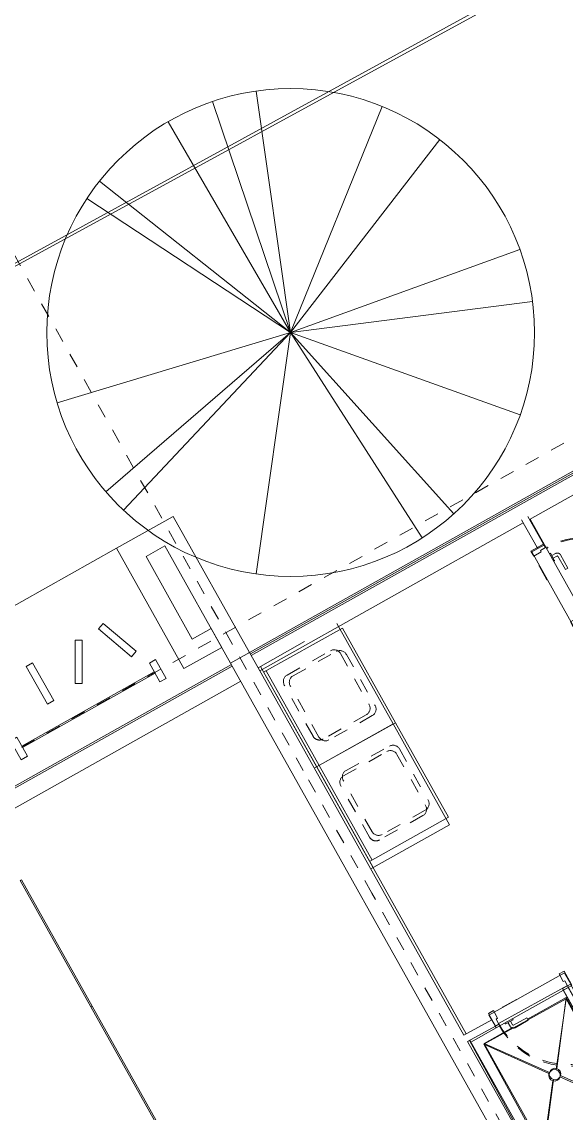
# Model space of a CAD drawing. Header units: metres. Extents: x -10 to 246, y 16 to 113.
# Drawn here: x 43.03 to 46.79, y 78.74 to 86.29 of the extents above; entities that cross this region are included whole.
import ezdxf

# ---------------------------------------------------------------- set-up
doc = ezdxf.new("R2010")
doc.units = ezdxf.units.M
for name, pattern in [('Dash dot dot', [0.020637, 0.00635, -0.004763, 0, -0.004763, 0, -0.004763]), ('LineaDiscontinua-1_5mm', [0.003, 0.0015, -0.0015]), ('LíneaDeRejilla', [0.021, 0.012, -0.003, 0.003, -0.003])]:
    doc.linetypes.add(name, pattern=pattern)
for name, color, linetype, lineweight in [('A-GLAZ-CURT', 52, 'Continuous', 9), ('A-GLAZ-CWMG', 51, 'Continuous', 13), ('A-MUEB', 31, 'Continuous', 5), ('A-MURO', 113, 'Continuous', 9), ('A-PISO', 51, 'Continuous', 9), ('A-PSAJ-ARBOL', 71, 'Continuous', 5), ('A-PUER', 31, 'Continuous', 5), ('A-PUER-MARC', 31, 'Continuous', 5), ('A-VENT-CORT', 52, 'Continuous', 5), ('A-VENT-CORT-MARC', 51, 'Continuous', 5), ('A-WALL', 113, 'Continuous', 18), ('H-HID-APAR', 6, 'Continuous', 5), ('Q-CASE', 31, 'Dash dot dot', 5), ('S-REJI', 1, 'Continuous', 5)]:
    doc.layers.add(name, color=color, linetype=linetype, lineweight=lineweight)

# ---------------------------------------------------------------- blocks, each defined once
blk = doc.blocks.new('Puerta-Batiente-HojaLisa - 600x1_400-V14-Nivel 2')
at = {"layer": 'A-PUER'}
for p, q in [((-0.272, -0.569), (-0.272, -0.025)), ((-0.272, -0.025), (-0.232, -0.025)), ((-0.232, -0.025), (-0.232, -0.569)), ((-0.232, -0.569), (-0.272, -0.569))]:
    blk.add_line(p, q, dxfattribs=at)
at = {"layer": 'A-PUER', "linetype": 'LineaDiscontinua-1_5mm'}
blk.add_arc((-0.272, -0.025), 0.544, 274.21673, 0, dxfattribs=at)
at = {"layer": 'A-PUER-MARC'}
for p, q in [((-0.3, 0.0281), (-0.3, 0.075)), ((-0.3, 0.075), (0.3, 0.075)), ((0.3, 0.075), (0.3, -0.025)), ((0.3, -0.025), (-0.3, -0.025))]:
    blk.add_line(p, q, dxfattribs=at)
blk = doc.blocks.new('Manija-Horizontal-SinCerradura - 120-1041475-Nivel 2')
at = {"layer": 'A-PUER'}
for p, q in [((0.12, 0.008), (0.12, 0)), ((0.12, 0.008), (0.18, 0.008)), ((0.124, 0.008), (0.12, 0.008)), ((0.14, 0.038), (0.14, 0.008)), ((0.16, 0.008), (0.16, 0.038)), ((0.27, 0.063), (0.165, 0.063)), ((0.165, 0.043), (0.27, 0.043)), ((0.18, 0.008), (0.176, 0.008)), ((0.18, 0), (0.18, 0.008)), ((0.27, 0.063), (0.27, 0.043))]:
    blk.add_line(p, q, dxfattribs=at)
at = {"layer": 'A-PUER', "flags": 128}
for points in [[(0.165, 0.063), (0.164, 0.063), (0.163, 0.0629), (0.162, 0.0628), (0.161, 0.0627), (0.16, 0.0625), (0.1591, 0.0623), (0.1581, 0.062), (0.1571, 0.0617), (0.1562, 0.0614), (0.1553, 0.061), (0.1544, 0.0606), (0.1535, 0.0602), (0.1526, 0.0597), (0.1517, 0.0592), (0.1509, 0.0586), (0.1501, 0.0581), (0.1493, 0.0574), (0.1485, 0.0568), (0.1478, 0.0561), (0.1471, 0.0554), (0.1464, 0.0547), (0.1457, 0.0539), (0.1451, 0.0531), (0.1445, 0.0523), (0.144, 0.0515), (0.1434, 0.0507), (0.143, 0.0498), (0.1425, 0.0489), (0.1421, 0.048), (0.1417, 0.0471), (0.1414, 0.0461), (0.141, 0.0452), (0.1408, 0.0442), (0.1406, 0.0432), (0.1404, 0.0422), (0.1402, 0.0413), (0.1401, 0.0403), (0.14, 0.0393), (0.14, 0.0383), (0.14, 0.038)], [(0.16, 0.038), (0.16, 0.0382), (0.16, 0.0384), (0.16, 0.0386), (0.1601, 0.0388), (0.1601, 0.039), (0.1601, 0.0392), (0.1602, 0.0394), (0.1603, 0.0396), (0.1603, 0.0398), (0.1604, 0.0399), (0.1605, 0.0401), (0.1606, 0.0403), (0.1607, 0.0405), (0.1608, 0.0407), (0.1609, 0.0408), (0.161, 0.041), (0.1611, 0.0411), (0.1612, 0.0413), (0.1614, 0.0414), (0.1615, 0.0416), (0.1617, 0.0417), (0.1618, 0.0419), (0.162, 0.042), (0.1621, 0.0421), (0.1623, 0.0422), (0.1625, 0.0423), (0.1626, 0.0424), (0.1628, 0.0425), (0.163, 0.0426), (0.1632, 0.0427), (0.1634, 0.0427), (0.1636, 0.0428), (0.1638, 0.0428), (0.164, 0.0429), (0.1642, 0.0429), (0.1643, 0.043), (0.1645, 0.043), (0.1647, 0.043), (0.1649, 0.043), (0.165, 0.043)]]:
    blk.add_lwpolyline(points, dxfattribs=at)
blk = doc.blocks.new('Manija-Horizontal-SinCerradura - 120-V13-Nivel 2')
at = {"layer": 'A-PUER'}
for p in [(0.165, -0.063), (0.27, -0.0601)]:
    blk.add_line(p, (0.27, -0.063), dxfattribs=at)
at = {"layer": 'A-PUER', "flags": 128}
blk.add_lwpolyline([(0.1532, -0.06), (0.1541, -0.0605), (0.155, -0.0609), (0.1559, -0.0613), (0.1569, -0.0616), (0.1578, -0.062), (0.1588, -0.0622), (0.1598, -0.0624), (0.1608, -0.0626), (0.1617, -0.0628), (0.1627, -0.0629), (0.1637, -0.063), (0.1647, -0.063), (0.165, -0.063)], dxfattribs=at)
blk = doc.blocks.new('M_Vanity Counter Top w Square Sink Hole - 600mm Depth-1615080-Nivel 2')
at = {"layer": 'A-MUEB'}
for p, q in [((-1.2687, 0), (-1.2687, -0.625)), ((-0.5187, -0.625), (-0.5187, 0)), ((-1.2687, -0.0191), (-0.5187, -0.0191)), ((-1.2687, -0.625), (-0.5187, -0.625))]:
    blk.add_line(p, q, dxfattribs=at)
at = {"layer": 'Q-CASE'}
for p, q in [((-1.0969, -0.115), (-0.6905, -0.115)), ((-1.1477, -0.5092), (-1.1477, -0.1658)), ((-0.6397, -0.1658), (-0.6397, -0.5092)), ((-0.6905, -0.56), (-1.0969, -0.56))]:
    blk.add_line(p, q, dxfattribs=at)
for centre, start, end in [((-1.0969, -0.1658), 90, 180), ((-0.6905, -0.1658), 360, 90), ((-1.0969, -0.5092), 180, 270), ((-0.6905, -0.5092), 270, 360)]:
    blk.add_arc(centre, 0.0508, start, end, dxfattribs=at)
blk = doc.blocks.new('Puerta-Batiente-HojaLisa - 600x1_400-V24-Nivel 2')
at = {"layer": 'A-PUER'}
for p, q in [((-0.232, 0.569), (-0.272, 0.569)), ((-0.272, 0.569), (-0.272, 0.025)), ((-0.232, 0.025), (-0.232, 0.569)), ((-0.272, 0.025), (-0.232, 0.025))]:
    blk.add_line(p, q, dxfattribs=at)
at = {"layer": 'A-PUER', "linetype": 'LineaDiscontinua-1_5mm'}
blk.add_arc((-0.272, 0.025), 0.544, 360, 85.78327, dxfattribs=at)
at = {"layer": 'A-PUER-MARC'}
for p, q in [((-0.3, -0.075), (-0.3, 0.025)), ((-0.3, 0.025), (0.3, 0.025)), ((0.3, 0.025), (0.3, 0.0147)), ((0.3, -0.075), (-0.3, -0.075)), ((0.3, -0.0378), (0.3, -0.075))]:
    blk.add_line(p, q, dxfattribs=at)
blk = doc.blocks.new('Manija-Horizontal-SinCerradura - 120-1041476-Nivel 2')
at = {"layer": 'A-PUER'}
for p, q in [((0.12, 0), (0.12, -0.008)), ((0.18, -0.008), (0.18, 0)), ((0.12, -0.008), (0.124, -0.008)), ((0.18, -0.008), (0.12, -0.008)), ((0.14, -0.008), (0.14, -0.038)), ((0.16, -0.038), (0.16, -0.008)), ((0.27, -0.043), (0.165, -0.043)), ((0.165, -0.063), (0.27, -0.063)), ((0.176, -0.008), (0.18, -0.008)), ((0.27, -0.043), (0.27, -0.063))]:
    blk.add_line(p, q, dxfattribs=at)
at = {"layer": 'A-PUER', "flags": 128}
for points in [[(0.14, -0.038), (0.14, -0.039), (0.1401, -0.04), (0.1402, -0.041), (0.1403, -0.042), (0.1405, -0.043), (0.1407, -0.0439), (0.141, -0.0449), (0.1413, -0.0459), (0.1416, -0.0468), (0.142, -0.0477), (0.1424, -0.0486), (0.1428, -0.0495), (0.1433, -0.0504), (0.1438, -0.0513), (0.1444, -0.0521), (0.1449, -0.0529), (0.1456, -0.0537), (0.1462, -0.0545), (0.1469, -0.0552), (0.1476, -0.0559), (0.1483, -0.0566), (0.1491, -0.0573), (0.1499, -0.0579), (0.1507, -0.0585), (0.1515, -0.059), (0.1523, -0.0596), (0.1532, -0.06), (0.1541, -0.0605), (0.155, -0.0609), (0.1559, -0.0613), (0.1569, -0.0616), (0.1578, -0.062), (0.1588, -0.0622), (0.1598, -0.0624), (0.1608, -0.0626), (0.1617, -0.0628), (0.1627, -0.0629), (0.1637, -0.063), (0.1647, -0.063), (0.165, -0.063)], [(0.165, -0.043), (0.1648, -0.043), (0.1646, -0.043), (0.1644, -0.043), (0.1642, -0.0429), (0.164, -0.0429), (0.1638, -0.0429), (0.1636, -0.0428), (0.1634, -0.0427), (0.1632, -0.0427), (0.1631, -0.0426), (0.1629, -0.0425), (0.1627, -0.0424), (0.1625, -0.0423), (0.1623, -0.0422), (0.1622, -0.0421), (0.162, -0.042), (0.1619, -0.0419), (0.1617, -0.0418), (0.1616, -0.0416), (0.1614, -0.0415), (0.1613, -0.0413), (0.1611, -0.0412), (0.161, -0.041), (0.1609, -0.0409), (0.1608, -0.0407), (0.1607, -0.0405), (0.1606, -0.0404), (0.1605, -0.0402), (0.1604, -0.04), (0.1603, -0.0398), (0.1603, -0.0396), (0.1602, -0.0394), (0.1602, -0.0392), (0.1601, -0.039), (0.1601, -0.0388), (0.16, -0.0387), (0.16, -0.0385), (0.16, -0.0383), (0.16, -0.0381), (0.16, -0.038)]]:
    blk.add_lwpolyline(points, dxfattribs=at)
blk = doc.blocks.new('Manija-Horizontal-SinCerradura - 120-V15-Nivel 2')
at = {"layer": 'A-PUER'}
for q in [(0.165, 0.063), (0.27, 0.0601)]:
    blk.add_line((0.27, 0.063), q, dxfattribs=at)
at = {"layer": 'A-PUER', "flags": 128}
blk.add_lwpolyline([(0.165, 0.063), (0.164, 0.063), (0.163, 0.0629), (0.162, 0.0628), (0.161, 0.0627), (0.16, 0.0625), (0.1591, 0.0623), (0.1581, 0.062), (0.1571, 0.0617), (0.1562, 0.0614), (0.1553, 0.061), (0.1544, 0.0606), (0.1535, 0.0602)], dxfattribs=at)
blk = doc.blocks.new('M_Shower Stall-2D - M_Shower Stall-2D 80_100-1592938-Nivel 2')
at = {"layer": 'H-HID-APAR'}
for p, q in [((0.075, 0.925), (0.3711, 0.5289)), ((0.075, 0.075), (0.075, 0.925)), ((0.075, 0.925), (0.305, 0.925)), ((0.42, 0.925), (0.725, 0.925)), ((0.725, 0.925), (0.4289, 0.5289)), ((0.725, 0.925), (0.725, 0.075)), ((0.3724, 0.4724), (0.075, 0.075)), ((0.4276, 0.4724), (0.725, 0.075)), ((0.8, 0), (0, 0)), ((0.725, 0.075), (0.075, 0.075))]:
    blk.add_line(p, q, dxfattribs=at)
for start, end in [(360, 180), (180, 360)]:
    blk.add_arc((0.4, 0.5), 0.04, start, end, dxfattribs=at)
blk = doc.blocks.new('Panel de sistema - Vidrio-10-1619759-Nivel 2')
at = {"layer": 'A-VENT-CORT'}
for p, q in [((-0.6435, 0.005), (0.6435, 0.005)), ((-0.6435, 0.005), (-0.6435, -0.005)), ((0.6435, 0.005), (0.6435, -0.005)), ((0.6435, -0.005), (-0.6435, -0.005))]:
    blk.add_line(p, q, dxfattribs=at)
blk = doc.blocks.new('Panel de sistema - Vidrio-10-1619755-Nivel 2')
at = {"layer": 'A-VENT-CORT'}
for p, q in [((-0.5, 0.005), (0.5, 0.005)), ((-0.5, 0.005), (-0.5, -0.005)), ((0.5, 0.005), (0.5, -0.005)), ((0.5, -0.005), (-0.5, -0.005))]:
    blk.add_line(p, q, dxfattribs=at)
blk = doc.blocks.new('M_RPC Tree - Deciduous - Scarlet Oak - 6 mts-V90-Nivel 2')
at = {"layer": 'A-PSAJ-ARBOL'}
for q in [(-0.2391, 1.6695), (-0.5395, 1.5979), (0.6341, 1.5628), (-0.8483, 1.4577), (1.0322, 1.3338), (-1.3227, 1.0464), (-1.4088, 0.9271), (1.5855, 0.5751), (1.6727, 0.2154), (-1.6152, -0.4853), (-1.2773, -1.1013), (-1.1555, -1.2285), (-0.2396, -1.6694), (0.9105, -1.4196), (1.1293, -1.2526), (1.5873, -0.5699)]:
    blk.add_line((0, 0), q, dxfattribs=at)
for start, end in [(360, 180), (180, 360)]:
    blk.add_arc((0, 0), 1.6865, start, end, dxfattribs=at)
blk = doc.blocks.new('Puerta-Batiente-HojaLisa - 600x1_400-V94-Nivel 2')
at = {"layer": 'A-PUER'}
for p, q in [((-0.232, 0.569), (-0.272, 0.569)), ((-0.272, 0.569), (-0.272, 0.025)), ((-0.232, 0.025), (-0.232, 0.569)), ((-0.272, 0.025), (-0.232, 0.025))]:
    blk.add_line(p, q, dxfattribs=at)
at = {"layer": 'A-PUER', "linetype": 'LineaDiscontinua-1_5mm'}
blk.add_arc((-0.272, 0.025), 0.544, 360, 85.78327, dxfattribs=at)
at = {"layer": 'A-PUER-MARC', "lineweight": 9}
for p, q in [((-0.3, -0.075), (-0.3, 0.025)), ((-0.3, 0.025), (-0.272, 0.025)), ((-0.272, 0.025), (-0.272, -0.015)), ((0.272, -0.015), (0.272, 0.025)), ((0.272, 0.025), (0.3, 0.025)), ((0.3, 0.025), (0.3, -0.075)), ((-0.26, -0.075), (-0.3, -0.075)), ((-0.272, -0.015), (-0.26, -0.015)), ((-0.26, -0.015), (-0.26, -0.075)), ((0.26, -0.015), (0.272, -0.015)), ((0.26, -0.075), (0.26, -0.015)), ((0.3, -0.075), (0.26, -0.075))]:
    blk.add_line(p, q, dxfattribs=at)
blk = doc.blocks.new('M_Shower Stall-2D - M_Shower Stall-2D 80_100-V95-Nivel 2')
at = {"layer": 'H-HID-APAR'}
for p, q in [((0, 0), (0, 0.9947)), ((0.2342, 1), (0.7782, 1)), ((0.8, 0.9982), (0.8, 0)), ((0.075, 0.925), (0.3711, 0.5289)), ((0.075, 0.075), (0.075, 0.925)), ((0.075, 0.925), (0.725, 0.925)), ((0.725, 0.925), (0.4289, 0.5289)), ((0.725, 0.925), (0.725, 0.075)), ((0.3724, 0.4724), (0.075, 0.075)), ((0.4276, 0.4724), (0.725, 0.075)), ((0.8, 0), (0, 0)), ((0.725, 0.075), (0.075, 0.075))]:
    blk.add_line(p, q, dxfattribs=at)
for start, end in [(360, 180), (180, 360)]:
    blk.add_arc((0.4, 0.5), 0.04, start, end, dxfattribs=at)
blk = doc.blocks.new('M_Vanity Counter Top w Square Sink Hole - 600mm Depth-1607346-Nivel 2')
at = {"layer": 'A-MUEB'}
for p, q in [((-1.2687, 0), (-1.2687, -0.625)), ((-1.2687, -0.0191), (-0.4722, -0.0191)), ((-1.2687, -0.625), (-0.4722, -0.625))]:
    blk.add_line(p, q, dxfattribs=at)
at = {"layer": 'Q-CASE'}
for p, q in [((-1.1227, -0.4942), (-1.1227, -0.1508)), ((-1.0719, -0.1), (-0.6655, -0.1)), ((-0.6147, -0.1508), (-0.6147, -0.4942)), ((-0.6655, -0.545), (-1.0719, -0.545))]:
    blk.add_line(p, q, dxfattribs=at)
for centre, start, end in [((-1.0719, -0.1508), 90, 180), ((-0.6655, -0.1508), 360, 90), ((-1.0719, -0.4942), 180, 270), ((-0.6655, -0.4942), 270, 360)]:
    blk.add_arc(centre, 0.0508, start, end, dxfattribs=at)
blk = doc.blocks.new('M_Vanity Counter Top w Square Sink Hole - 600mm Depth-V99-Nivel 2')
at = {"layer": 'A-MUEB'}
for p, q in [((-1.2687, 0), (-1.2687, -0.625)), ((-0.4687, -0.625), (-0.4687, 0)), ((-1.2687, -0.0191), (-0.4687, -0.0191)), ((-1.2687, -0.625), (-0.4687, -0.625))]:
    blk.add_line(p, q, dxfattribs=at)
at = {"layer": 'Q-CASE'}
for p, q in [((-1.1227, -0.4942), (-1.1227, -0.1508)), ((-1.0719, -0.1), (-0.6655, -0.1)), ((-0.6147, -0.1508), (-0.6147, -0.4942)), ((-0.6655, -0.545), (-1.0719, -0.545))]:
    blk.add_line(p, q, dxfattribs=at)
for centre, start, end in [((-1.0719, -0.1508), 90, 180), ((-0.6655, -0.1508), 360, 90), ((-1.0719, -0.4942), 180, 270), ((-0.6655, -0.4942), 270, 360)]:
    blk.add_arc(centre, 0.0508, start, end, dxfattribs=at)
blk = doc.blocks.new('Puerta-Batiente-HojaLisa - 600x1_400-V102-Nivel 2')
at = {"layer": 'A-PUER'}
for p, q in [((-0.272, -0.569), (-0.272, -0.025)), ((-0.272, -0.025), (-0.232, -0.025)), ((-0.232, -0.025), (-0.232, -0.569)), ((-0.232, -0.569), (-0.272, -0.569))]:
    blk.add_line(p, q, dxfattribs=at)
at = {"layer": 'A-PUER', "linetype": 'LineaDiscontinua-1_5mm'}
blk.add_arc((-0.272, -0.025), 0.544, 274.21673, 0, dxfattribs=at)
at = {"layer": 'A-PUER-MARC', "lineweight": 9}
for p, q in [((-0.26, 0.075), (-0.3, 0.075)), ((-0.3, 0.075), (-0.3, -0.025)), ((-0.272, -0.025), (-0.272, 0.015)), ((-0.272, 0.015), (-0.26, 0.015)), ((-0.26, 0.015), (-0.26, 0.075)), ((0.3, 0.075), (0.26, 0.075)), ((0.26, 0.075), (0.26, 0.015)), ((0.26, 0.015), (0.272, 0.015)), ((0.272, 0.015), (0.272, -0.025)), ((0.3, -0.025), (0.3, 0.075)), ((-0.3, -0.025), (-0.272, -0.025)), ((0.272, -0.025), (0.3, -0.025))]:
    blk.add_line(p, q, dxfattribs=at)
blk = doc.blocks.new('Panel de sistema - Vidrio-10-1731942-Nivel 2')
at = {"layer": 'A-GLAZ-CURT'}
for p, q in [((0.525, 0.005), (-0.525, 0.005)), ((-0.525, 0.005), (-0.525, -0.005)), ((0.525, -0.005), (0.525, 0.005)), ((-0.525, -0.005), (0.525, -0.005))]:
    blk.add_line(p, q, dxfattribs=at)
blk = doc.blocks.new('Montante rectangular - 50x150-1351318-Nivel 2')
at = {"layer": 'A-GLAZ-CWMG'}
for p, q in [((-0.025, 0.075), (0.025, 0.075)), ((-0.025, -0.075), (-0.025, 0.075)), ((0.025, 0.075), (0.025, -0.075)), ((0.025, -0.075), (-0.025, -0.075))]:
    blk.add_line(p, q, dxfattribs=at)
blk = doc.blocks.new('Montante rectangular - 50x150-1351389-Nivel 2')
at = {"layer": 'A-GLAZ-CWMG'}
for p, q in [((0, 0.075), (-0.05, 0.075)), ((-0.05, 0.075), (-0.05, -0.075)), ((0, -0.075), (0, 0.075)), ((-0.05, -0.075), (0, -0.075))]:
    blk.add_line(p, q, dxfattribs=at)

msp = doc.modelspace()

# ---------------------------------------------------------------- linework, layer by layer
at = {"layer": 'A-MURO'}
for p, q in [((44.6165, 81.9085), (54.3115, 87.3429)), ((47.7442, 83.5241), (46.5421, 82.8503)), ((46.4984, 82.8258), (44.6752, 81.8038)), ((46.5448, 82.8518), (46.6444, 82.6741)), ((46.6008, 82.6496), (46.5971, 82.6562)), ((40.1242, 79.3904), (44.4857, 81.8352)), ((44.6911, 81.8128), (46.1042, 79.2919)), ((44.5443, 81.7305), (40.1829, 79.2857)), ((46.3099, 79.334), (46.1354, 79.2362)), ((46.1286, 79.2483), (46.6244, 78.3639))]:
    msp.add_line(p, q, dxfattribs=at)
at = {"layer": 'A-PISO'}
for p, q in [((53.2972, 90.2289), (26.9282, 75.8394)), ((26.9878, 75.8729), (53.2306, 90.2289)), ((44.6103, 81.9196), (54.3115, 87.3548)), ((43.6847, 82.6505), (5.4918, 61.2417)), ((40.1175, 79.4024), (44.4799, 81.8465))]:
    msp.add_line(p, q, dxfattribs=at)
at = {"layer": 'A-WALL'}
for p, q in [((54.4615, 87.4544), (44.474, 81.856)), ((44.0772, 82.8706), (43.6847, 82.6505)), ((44.6042, 81.9305), (44.0772, 82.8706)), ((46.638, 82.6792), (46.5304, 82.8711)), ((46.4867, 82.8467), (46.5943, 82.6547)), ((43.6847, 82.6505), (44.1512, 81.8183)), ((43.8889, 82.593), (44.0197, 82.6664)), ((44.0197, 82.6664), (44.4734, 81.8571)), ((46.5943, 82.6547), (46.638, 82.6792)), ((44.2087, 82.0225), (43.8889, 82.593)), ((43.5915, 82.1309), (43.5594, 82.0926)), ((43.8213, 81.9381), (43.5915, 82.1309)), ((43.5594, 82.0926), (43.7892, 81.8998)), ((44.3395, 82.0959), (44.2087, 82.0225)), ((44.4129, 81.965), (44.3395, 82.0959)), ((43.4477, 82.0154), (43.3977, 82.0154)), ((43.3977, 82.0154), (43.3977, 81.7154)), ((43.4477, 81.7154), (43.4477, 82.0154)), ((44.1512, 81.8183), (44.4129, 81.965)), ((44.6635, 81.8247), (44.9848, 82.0047)), ((43.7892, 81.8998), (43.8213, 81.9381)), ((44.4734, 81.8571), (44.6042, 81.9305)), ((43.1036, 81.8584), (43.06, 81.834)), ((43.06, 81.834), (43.2067, 81.5723)), ((43.2503, 81.5967), (43.1036, 81.8584)), ((44.474, 81.856), (48.0068, 75.5536)), ((46.0882, 79.283), (44.6635, 81.8247)), ((43.3977, 81.7154), (43.4477, 81.7154)), ((43.2067, 81.5723), (43.2503, 81.5967)), ((46.2811, 79.3905), (46.0882, 79.283)), ((46.3055, 79.3469), (46.2811, 79.3905)), ((46.1127, 79.2394), (46.3055, 79.3469)), ((48.1376, 75.627), (46.1127, 79.2394))]:
    msp.add_line(p, q, dxfattribs=at)
at = {"layer": 'A-WALL', "lineweight": 9}
msp.add_line((44.6635, 81.8247), (44.6048, 81.9293), dxfattribs=at)
at = {"layer": 'S-REJI', "linetype": 'LíneaDeRejilla'}
for p, q in [((44.9761, 81.1136), (41.9201, 86.5655)), ((49.9188, 85.1373), (-1.1299, 56.5223)), ((45.4516, 80.2653), (44.9761, 81.1136)), ((48.5077, 74.8134), (45.4516, 80.2653))]:
    msp.add_line(p, q, dxfattribs=at)

# ---------------------------------------------------------------- block references
at = {"layer": 'A-MUEB'}
for name, p, rotation in [('M_Vanity Counter Top w Square Sink Hole - 600mm Depth-1607346-Nivel 2', (44.4326, 82.2366), 119.2725903057556), ('M_Vanity Counter Top w Square Sink Hole - 600mm Depth-1615080-Nivel 2', (44.4485, 82.2455), 119.272590305757), ('M_Vanity Counter Top w Square Sink Hole - 600mm Depth-V99-Nivel 2', (44.8234, 81.5394), 119.2725903057556), ('M_Vanity Counter Top w Square Sink Hole - 600mm Depth-1615080-Nivel 2', (44.8153, 81.5913), 119.272590305757)]:
    msp.add_blockref(name, p, dxfattribs=dict(at, rotation=rotation))
at = {"layer": 'A-PSAJ-ARBOL'}
msp.add_blockref('M_RPC Tree - Deciduous - Scarlet Oak - 6 mts-V90-Nivel 2', (44.8892, 84.1421), dxfattribs=at)
at = {"layer": 'A-PUER'}
for name, p, rotation in [('Puerta-Batiente-HojaLisa - 600x1_400-V102-Nivel 2', (46.7628, 82.4053), 119.2725903057571), ('Puerta-Batiente-HojaLisa - 600x1_400-V14-Nivel 2', (46.7693, 82.4002), 119.2725903057569), ('Manija-Horizontal-SinCerradura - 120-1041475-Nivel 2', (46.62, 82.7177), 299.2725903057567), ('Manija-Horizontal-SinCerradura - 120-V13-Nivel 2', (46.5851, 82.6981), 299.2725903057569), ('Puerta-Batiente-HojaLisa - 600x1_400-V94-Nivel 2', (46.5553, 79.5147), 209.131066838651), ('Puerta-Batiente-HojaLisa - 600x1_400-V24-Nivel 2', (46.5593, 79.5025), 209.2721448377031), ('Manija-Horizontal-SinCerradura - 120-V15-Nivel 2', (46.2467, 79.3444), 29.2721448377031), ('Manija-Horizontal-SinCerradura - 120-1041476-Nivel 2', (46.2663, 79.3096), 29.27214483770328)]:
    msp.add_blockref(name, p, dxfattribs=dict(at, rotation=rotation))
at = {"layer": 'A-VENT-CORT'}
for name, p, rotation in [('Panel de sistema - Vidrio-10-1731942-Nivel 2', (43.4906, 81.5348), 209.2818500211667), ('Panel de sistema - Vidrio-10-1619755-Nivel 2', (43.268, 79.9189), 119.2633305903556), ('Panel de sistema - Vidrio-10-1619759-Nivel 2', (43.8269, 78.9214), 119.2633305903556)]:
    msp.add_blockref(name, p, dxfattribs=dict(at, rotation=rotation))
at = {"layer": 'A-VENT-CORT-MARC', "rotation": 29.28185002116665}
msp.add_blockref('Montante rectangular - 50x150-1351389-Nivel 2', (43.9921, 81.816), dxfattribs=at)
at = {"layer": 'A-VENT-CORT-MARC', "extrusion": (0, 0, -1), "rotation": 330.7181499788334}
msp.add_blockref('Montante rectangular - 50x150-1351318-Nivel 2', (-43.0108, 81.2657), dxfattribs=at)
at = {"layer": 'H-HID-APAR'}
for name, p, rotation in [('M_Shower Stall-2D - M_Shower Stall-2D 80_100-V95-Nivel 2', (46.6058, 78.3755), 28.88107663154331), ('M_Shower Stall-2D - M_Shower Stall-2D 80_100-1592938-Nivel 2', (46.6137, 78.383), 29.27214483770348)]:
    msp.add_blockref(name, p, dxfattribs=dict(at, rotation=rotation))

doc.saveas('drawing.dxf')
